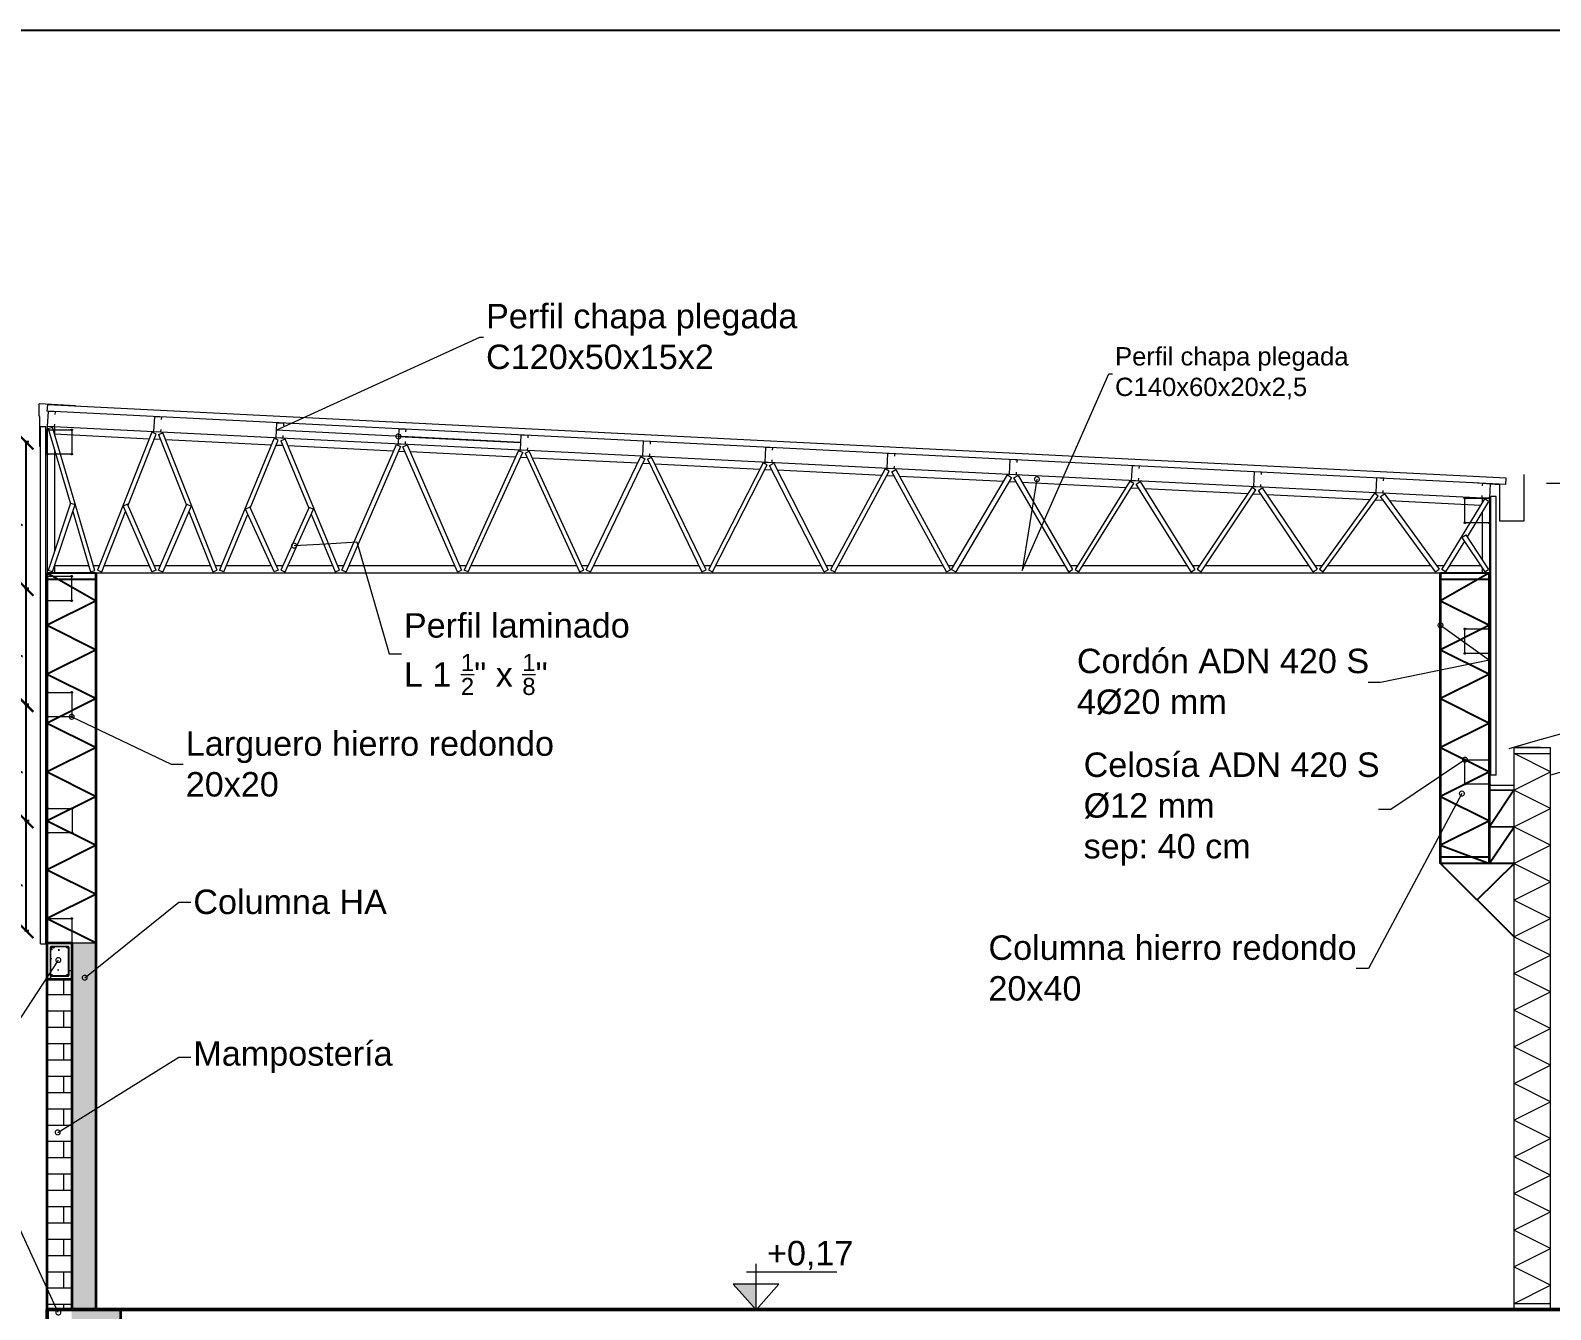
# Model space of a CAD drawing. Header units: millimetres. Extents: x 265 to 853, y -178 to 32.
# Drawn here: x 822.53 to 834.97, y -101.26 to -90.79 of the extents above; entities that cross this region are included whole.
import ezdxf
from ezdxf import colors
from ezdxf.entities.mleader import LeaderData, LeaderLine
from ezdxf.math import Vec2, Vec3

# ---------------------------------------------------------------- set-up
doc = ezdxf.new("R2010")
doc.units = ezdxf.units.MM
doc.header["$LTSCALE"] = 0.1
doc.header["$MEASUREMENT"] = 0
doc.header["$PDMODE"] = 3
doc.header["$PDSIZE"] = 0.1
doc.linetypes.add('ACAD_ISO10W100', pattern=[18, 12, -3, 0, -3])
doc.linetypes.add('CONTINUA', pattern=[200, 100, 100])
doc.layers.get('DEFPOINTS').update_dxf_attribs({"color": 1})
for name, color, linetype, lineweight in [('00_ARQ_VISTA ATRAS', 5, 'CONTINUA', 20), ('00_CANALETA', 2, 'Continuous', 13), ('00_EST_ANGULARES', 4, 'CONTINUA', 20), ('00_EST_COL_DIAG', 1, 'Continuous', 25), ('00_EST_Columna', 3, 'Continuous', 35), ('00_EST_Correa', 3, 'ACAD_ISO10W100', 20), ('00_EST_Cotas', 6, 'Continuous', 9), ('00_EST_Cubierta', 2, 'Continuous', 9), ('00_EST_FUNDACION', 2, 'Continuous', 35), ('00_EST_HASH', 2, 'Continuous', 5), ('00_EST_Piso', 7, 'Continuous', 50), ('00_EST_TEXTO', 6, 'Continuous', 9), ('00_EST_Viga', 5, 'Continuous', 20), ('00_EST_Viga_Montante', 5, 'Continuous', 20)]:
    doc.layers.add(name, color=color, linetype=linetype, lineweight=lineweight)
doc.layers.add('00_EST_ARMADURA', color=1, linetype='Continuous', lineweight=13, true_color=0xff0000)
doc.layers.add('00_EST_EXISTENTE', color=8, linetype='Continuous', lineweight=20, transparency=0.5)
doc.layers.add('00_EST_NoImprimir', color=1, linetype='Continuous', plot=False)
doc.styles.add('1 en 100', font='romans.shx', dxfattribs={"height": 0.17})
doc.styles.add('Arial20', font='arial.ttf', dxfattribs={"height": 0.2})
doc.dimstyles.new('Cota 1-100-Andres', dxfattribs={"dimtxt": 0.2, "dimasz": 0.12, "dimexe": 0.012, "dimexo": 0.15, "dimgap": 0.025, "dimtad": 1, "dimzin": 0, "dimtxsty": 'Arial20', "dimblk1": 'ARCHTICK', "dimblk2": 'ARCHTICK', "dimsah": 1, "dimcen": 0.09, "dimclrd": 256, "dimclre": 256, "dimclrt": 256, "dimazin": 0, "dimtfac": 1, "dimtofl": 0, "dimtmove": 0, "dimatfit": 3, "dimldrblk": 'ARCHTICK', "dimfxl": 1, "dimtolj": 1, "dimtzin": 0, "dimarcsym": 0})

# ---------------------------------------------------------------- blocks, each defined once
blk = doc.blocks.new('_DotSmall')
at = {"color": 0, "linetype": 'ByBlock', "const_width": 0.5}
blk.add_lwpolyline([(-0.0625, 0, 1), (0.0625, 0, 1)], format="xyb", close=True, dxfattribs=at)
blk = doc.blocks.new('cotaNivel')
at = {"layer": '00_EST_Cotas', "transparency": 33554687}
h = blk.add_hatch(color=256, dxfattribs=at)
h.dxf.hatch_style = 1
h.paths.add_polyline_path([(328.514, -103.488), (328.327, -103.488), (328.514, -103.697)])
at = {"layer": '00_EST_Cotas'}
for p, q in [((328.514, -103.697), (328.514, -103.322)), ((328.435, -103.386), (329.174, -103.386))]:
    blk.add_line(p, q, dxfattribs=at)
blk.add_lwpolyline([(328.514, -103.697), (328.701, -103.488), (328.327, -103.488)], close=True, dxfattribs=at)
blk = doc.blocks.new('_ARCHTICK')
at = {"color": 0, "linetype": 'ByBlock', "const_width": 0.15}
blk.add_lwpolyline([(-0.5, -0.5), (0.5, 0.5)], dxfattribs=at)
blk = doc.blocks.new('*D202')
at = {"layer": '00_EST_Cotas', "lineweight": -2, "transparency": 16777216}
for p, q in [((822.518, -97.255), (822.48, -97.255)), ((822.492, -98.156), (822.492, -97.255)), ((822.516, -98.156), (822.48, -98.156))]:
    blk.add_line(p, q, dxfattribs=at)
at = {"layer": 'DEFPOINTS', "color": 0, "transparency": 16777216}
for p in [(822.492, -97.255), (822.668, -97.255), (822.666, -98.156)]:
    blk.add_point(p, dxfattribs=at)
at = {"layer": '00_EST_Cotas', "lineweight": -2, "transparency": 16777216, "xscale": 0.12, "yscale": 0.12, "zscale": 0.12}
for p, rotation in [((822.492, -97.255), 90), ((822.492, -98.156), 270)]:
    blk.add_blockref('_ARCHTICK', p, dxfattribs=dict(at, rotation=rotation))
at = {"layer": '00_EST_Cotas', "transparency": 16777216, "insert": (822.347, -97.706), "char_height": 0.2, "attachment_point": 5, "rotation": 90, "style": 'Arial20'}
blk.add_mtext('\\A1;0,90', dxfattribs=at)
blk = doc.blocks.new('*D203')
at = {"layer": '00_EST_Cotas', "lineweight": -2, "transparency": 16777216}
for p, q in [((822.516, -96.305), (822.48, -96.305)), ((822.492, -97.255), (822.492, -96.305)), ((822.518, -97.255), (822.48, -97.255))]:
    blk.add_line(p, q, dxfattribs=at)
at = {"layer": 'DEFPOINTS', "color": 0, "transparency": 16777216}
for p in [(822.492, -96.305), (822.666, -96.305), (822.668, -97.255)]:
    blk.add_point(p, dxfattribs=at)
at = {"layer": '00_EST_Cotas', "lineweight": -2, "transparency": 16777216, "xscale": 0.12, "yscale": 0.12, "zscale": 0.12}
for p, rotation in [((822.492, -96.305), 90), ((822.492, -97.255), 270)]:
    blk.add_blockref('_ARCHTICK', p, dxfattribs=dict(at, rotation=rotation))
at = {"layer": '00_EST_Cotas', "transparency": 16777216, "insert": (822.347, -96.78), "char_height": 0.2, "attachment_point": 5, "rotation": 90, "style": 'Arial20'}
blk.add_mtext('\\A1;0,95', dxfattribs=at)
blk = doc.blocks.new('*D204')
at = {"layer": '00_EST_Cotas', "lineweight": -2, "transparency": 16777216}
for p, q in [((822.515, -95.355), (822.48, -95.355)), ((822.492, -96.305), (822.492, -95.355)), ((822.516, -96.305), (822.48, -96.305))]:
    blk.add_line(p, q, dxfattribs=at)
at = {"layer": 'DEFPOINTS', "color": 0, "transparency": 16777216}
for p in [(822.492, -95.355), (822.665, -95.355), (822.666, -96.305)]:
    blk.add_point(p, dxfattribs=at)
at = {"layer": '00_EST_Cotas', "lineweight": -2, "transparency": 16777216, "xscale": 0.12, "yscale": 0.12, "zscale": 0.12}
for p, rotation in [((822.492, -95.355), 90), ((822.492, -96.305), 270)]:
    blk.add_blockref('_ARCHTICK', p, dxfattribs=dict(at, rotation=rotation))
at = {"layer": '00_EST_Cotas', "transparency": 16777216, "insert": (822.347, -95.83), "char_height": 0.2, "attachment_point": 5, "rotation": 90, "style": 'Arial20'}
blk.add_mtext('\\A1;0,95', dxfattribs=at)
blk = doc.blocks.new('*D205')
at = {"layer": '00_EST_Cotas', "lineweight": -2, "transparency": 16777216}
for p, q in [((822.516, -94.156), (822.48, -94.156)), ((822.492, -95.355), (822.492, -94.156)), ((822.515, -95.355), (822.48, -95.355))]:
    blk.add_line(p, q, dxfattribs=at)
at = {"layer": 'DEFPOINTS', "color": 0, "transparency": 16777216}
for p in [(822.492, -94.156), (822.666, -94.156), (822.665, -95.355)]:
    blk.add_point(p, dxfattribs=at)
at = {"layer": '00_EST_Cotas', "lineweight": -2, "transparency": 16777216, "xscale": 0.12, "yscale": 0.12, "zscale": 0.12}
for p, rotation in [((822.492, -94.156), 90), ((822.492, -95.355), 270)]:
    blk.add_blockref('_ARCHTICK', p, dxfattribs=dict(at, rotation=rotation))
at = {"layer": '00_EST_Cotas', "transparency": 16777216, "insert": (822.347, -94.756), "char_height": 0.2, "attachment_point": 5, "rotation": 90, "style": 'Arial20'}
blk.add_mtext('\\A1;1,20', dxfattribs=at)

msp = doc.modelspace()

# ---------------------------------------------------------------- hatches: boundary and pattern name
at = {"layer": '00_EST_HASH', "true_color": 0x9b9897, "transparency": 33554559}
h = msp.add_hatch(dxfattribs=at)
h.set_pattern_fill('AR-CONC', color=253, scale=0.05)
h.set_pattern_definition([(50, (0, 0), (0.35863009, -0.03137607), [0.0375, -0.4125]), (355, (0, 0), (-0.06937567, 0.37609607), [0.03, -0.33]), (100.451444, (0.0299, -0.0026), (0.28925442, 0.34472), [0.0318701, -0.35057106]), (46.1842, (0, 0.1), (0.53362067, -0.08275964), [0.05625, -0.61875]), (96.635635, (0.04447, 0.0931), (0.46733097, 0.4870593), [0.04780517, -0.52585688]), (351.184164, (0, 0.1), (0.46733097, 0.4870593), [0.045, -0.495]), (21, (0.05, 0.075), (0.29845353, -0.20130945), [0.0375, -0.4125]), (326, (0.05, 0.075), (0.12165767, 0.36257502), [0.03, -0.33]), (71.451445, (0.07487, 0.05822), (0.42011119, 0.16126558), [0.0318701, -0.35057106]), (37.5, (0, 0), (0.006079928, 0.166446927), [0, -0.326, 0, -0.335, 0, -0.33125]), (7.5, (0, 0), (0.13153477, 0.197205856), [0, -0.191, 0, -0.3185, 0, -0.12625]), (327.5, (-0.1115, 0), (0.266911218, -0.011277436), [0, -0.125, 0, -0.39, 0, -0.5175]), (317.5, (-0.1615, 0), (0.291593085, 0.05005249), [0, -0.1625, 0, -0.259, 0, -0.3675])])
h.paths.add_polyline_path([(822.747, -98.393, -1), (822.742, -98.401), (822.666, -98.517), (822.666, -98.556), (822.866, -98.556), (822.866, -98.262, -0.414214), (822.86, -98.256), (822.672, -98.256, -0.414214), (822.666, -98.262), (822.666, -98.517), (822.742, -98.401, -1)])
at = {"layer": '00_EST_HASH', "true_color": 0x9b9897, "transparency": 33554508}
h = msp.add_hatch(color=253, dxfattribs=at)
h.dxf.hatch_style = 1
h.paths.add_polyline_path([(823.066, -98.256), (822.872, -98.256, -0.414214), (822.866, -98.262), (822.866, -98.556), (822.866, -101.256), (823.066, -101.256)])
at = {"layer": '00_EST_HASH', "true_color": 0x9b9897, "transparency": 33554687}
h = msp.add_hatch(dxfattribs=at)
h.set_pattern_fill('AR-BRSTD', color=253, scale=0.05)
h.paths.add_polyline_path([(822.866, -98.556), (822.666, -98.556), (822.666, -101.256), (822.866, -101.256)])
at = {"layer": '00_EST_HASH', "true_color": 0x9b9897, "transparency": 33554508}
h = msp.add_hatch(color=253, dxfattribs=at)
h.dxf.hatch_style = 1
h.paths.add_polyline_path([(823.266, -101.256), (822.866, -101.256), (822.866, -101.556), (822.851, -101.556), (822.849, -101.56), (822.847, -101.566), (822.847, -101.581), (822.846, -101.589), (822.849, -101.602), (822.854, -101.607), (822.856, -101.619), (822.856, -101.627), (822.855, -101.641), (822.855, -101.646), (822.856, -101.659), (822.856, -101.671), (822.852, -101.675), (822.851, -101.677), (822.85, -101.68), (822.849, -101.685), (822.848, -101.691), (822.851, -101.698), (822.851, -101.704), (822.851, -101.713), (822.856, -101.73), (822.858, -101.735), (822.856, -101.744), (822.856, -101.749), (822.855, -101.75), (822.853, -101.753), (822.851, -101.758), (822.849, -101.768), (822.846, -101.782), (822.848, -101.794), (822.848, -101.797), (822.85, -101.804), (822.851, -101.808), (822.852, -101.816), (822.853, -101.82), (822.853, -101.826), (822.851, -101.831), (822.85, -101.836), (822.854, -101.847), (822.851, -101.861), (822.851, -101.865), (822.85, -101.871), (822.853, -101.878), (822.854, -101.879), (822.849, -101.883), (822.85, -101.89), (822.851, -101.897), (822.852, -101.9), (822.853, -101.906), (822.851, -101.917), (822.85, -101.919), (822.849, -101.922), (822.852, -101.928), (822.854, -101.941), (822.848, -101.947), (822.849, -101.954), (822.848, -101.97), (822.848, -101.976), (822.847, -101.98), (822.846, -101.983), (822.845, -101.987), (822.846, -101.992), (822.853, -102.006), (822.854, -102.008), (822.856, -102.017), (822.859, -102.028), (822.862, -102.038), (822.861, -102.047), (822.863, -102.069), (822.862, -102.083), (822.862, -102.088), (822.858, -102.109), (822.857, -102.129), (822.852, -102.145), (822.854, -102.152), (822.852, -102.163), (822.843, -102.192), (822.843, -102.199), (822.85, -102.217), (822.848, -102.227), (822.846, -102.232), (822.846, -102.239), (822.848, -102.251), (822.851, -102.272), (822.86, -102.298), (822.858, -102.306), (822.851, -102.315), (822.847, -102.324), (822.846, -102.356), (822.844, -102.369), (822.85, -102.381), (822.85, -102.395), (822.848, -102.416), (822.86, -102.431), (822.859, -102.447), (822.855, -102.482), (822.855, -102.487), (822.854, -102.522), (822.859, -102.56), (822.852, -102.576), (822.851, -102.587), (822.848, -102.631), (822.849, -102.634), (822.853, -102.648), (822.854, -102.665), (822.858, -102.693), (822.852, -102.71), (822.847, -102.722), (822.846, -102.739), (822.84, -102.756), (823.266, -102.756)])

# ---------------------------------------------------------------- linework, layer by layer
at = {"layer": '00_ARQ_VISTA ATRAS'}
msp.add_line((822.866, -98.256), (823.066, -98.256), dxfattribs=at)
at = {"layer": '00_CANALETA'}
for points in [[(834.334, -94.488), (834.55, -94.503), (834.55, -94.802), (834.75, -94.802), (834.75, -94.423), (834.75, -94.423)], [(834.882, -96.654), (834.666, -96.656), (834.666, -96.968), (834.471, -96.968), (834.471, -96.589), (834.471, -96.589)]]:
    msp.add_lwpolyline(points, dxfattribs=at)
at = {"layer": '00_EST_ANGULARES'}
for p, q in [((822.673, -94.047), (822.709, -94.035)), ((823.056, -95.208), (822.709, -94.035)), ((822.673, -94.047), (822.855, -94.662)), ((823.521, -94.076), (823.076, -95.205)), ((823.327, -94.674), (823.556, -94.091)), ((823.556, -94.091), (823.521, -94.076)), ((823.577, -94.096), (823.612, -94.081)), ((823.577, -94.096), (823.805, -94.674)), ((824.056, -95.205), (823.612, -94.081)), ((824.522, -94.126), (824.076, -95.205)), ((824.327, -94.698), (824.556, -94.142)), ((824.556, -94.142), (824.522, -94.126)), ((824.576, -94.146), (824.611, -94.13)), ((824.576, -94.146), (824.805, -94.699)), ((825.056, -95.205), (824.611, -94.13)), ((825.076, -95.204), (825.522, -94.176)), ((825.556, -94.192), (825.111, -95.22)), ((825.522, -94.176), (825.556, -94.192)), ((825.576, -94.197), (825.611, -94.18)), ((826.022, -95.22), (825.576, -94.197)), ((825.611, -94.18), (826.056, -95.204)), ((826.522, -94.226), (826.076, -95.204)), ((826.11, -95.22), (826.556, -94.243)), ((826.522, -94.226), (826.556, -94.243)), ((826.576, -94.247), (826.61, -94.23)), ((826.576, -94.247), (827.022, -95.22)), ((827.056, -95.204), (826.61, -94.23)), ((827.076, -95.203), (827.523, -94.276)), ((827.523, -94.276), (827.556, -94.294)), ((827.576, -94.298), (827.61, -94.28)), ((828.056, -95.203), (827.61, -94.28)), ((827.556, -94.294), (827.11, -95.22)), ((827.576, -94.298), (828.023, -95.22)), ((828.523, -94.326), (828.076, -95.202)), ((828.11, -95.22), (828.556, -94.344)), ((828.556, -94.344), (828.523, -94.326)), ((828.576, -94.349), (828.61, -94.33)), ((829.023, -95.22), (828.576, -94.349)), ((828.61, -94.33), (829.056, -95.202)), ((829.523, -94.376), (829.076, -95.201)), ((829.109, -95.22), (829.556, -94.395)), ((829.556, -94.395), (829.523, -94.376)), ((829.576, -94.4), (829.609, -94.38)), ((830.023, -95.22), (829.576, -94.4)), ((829.609, -94.38), (830.056, -95.201)), ((830.066, -95.2), (830.524, -94.426)), ((830.556, -94.446), (830.099, -95.22)), ((830.524, -94.426), (830.556, -94.446)), ((830.576, -94.45), (830.609, -94.43)), ((831.024, -95.22), (830.576, -94.45)), ((830.609, -94.43), (831.056, -95.2)), ((831.525, -94.476), (831.076, -95.199)), ((831.108, -95.22), (831.556, -94.497)), ((831.556, -94.497), (831.525, -94.476)), ((831.576, -94.501), (831.608, -94.48)), ((832.025, -95.22), (831.576, -94.501)), ((831.608, -94.48), (832.056, -95.199)), ((832.525, -94.526), (832.076, -95.198)), ((832.525, -94.526), (832.556, -94.548)), ((832.576, -94.552), (832.607, -94.53)), ((832.607, -94.53), (833.056, -95.198)), ((822.856, -94.657), (822.673, -95.208)), ((822.856, -94.657), (822.893, -94.669)), ((832.107, -95.22), (832.556, -94.548)), ((833.025, -95.22), (832.576, -94.552)), ((833.526, -94.576), (833.076, -95.197)), ((833.107, -95.22), (833.556, -94.599)), ((833.556, -94.599), (833.526, -94.576)), ((833.576, -94.603), (833.607, -94.58)), ((834.026, -95.22), (833.576, -94.603)), ((833.607, -94.58), (834.056, -95.197)), ((834.076, -95.2), (834.428, -94.621)), ((834.46, -94.642), (834.284, -94.931)), ((834.46, -94.642), (834.428, -94.621)), ((822.709, -95.22), (822.893, -94.669)), ((822.874, -94.726), (823.02, -95.22)), ((823.111, -95.22), (823.307, -94.724)), ((823.323, -94.666), (823.288, -94.681)), ((823.288, -94.681), (823.522, -95.22)), ((823.556, -95.205), (823.323, -94.666)), ((823.576, -95.205), (823.809, -94.666)), ((823.844, -94.681), (823.611, -95.22)), ((823.809, -94.666), (823.844, -94.681)), ((823.825, -94.725), (824.021, -95.22)), ((824.111, -95.22), (824.307, -94.746)), ((824.323, -94.69), (824.288, -94.705)), ((824.522, -95.22), (824.288, -94.705)), ((824.323, -94.69), (824.556, -95.205)), ((824.809, -94.69), (824.576, -95.205)), ((824.611, -95.22), (824.844, -94.705)), ((824.809, -94.69), (824.844, -94.705)), ((824.825, -94.747), (825.022, -95.22)), ((834.262, -94.967), (834.108, -95.22)), ((834.242, -94.937), (834.274, -94.917)), ((834.242, -94.937), (834.428, -95.22)), ((834.274, -94.917), (834.46, -95.2)), ((822.709, -95.22), (822.673, -95.208)), ((823.02, -95.22), (823.056, -95.208)), ((823.076, -95.205), (823.111, -95.22)), ((823.556, -95.205), (823.521, -95.22)), ((823.576, -95.205), (823.611, -95.22)), ((824.021, -95.22), (824.056, -95.205)), ((824.111, -95.22), (824.076, -95.205)), ((824.556, -95.205), (824.522, -95.22)), ((824.576, -95.205), (824.611, -95.22)), ((825.022, -95.22), (825.056, -95.205)), ((825.076, -95.204), (825.111, -95.22)), ((826.022, -95.22), (826.056, -95.204)), ((826.11, -95.22), (826.076, -95.204)), ((827.022, -95.22), (827.056, -95.204)), ((827.076, -95.203), (827.11, -95.22)), ((828.023, -95.22), (828.056, -95.203)), ((828.076, -95.202), (828.11, -95.22)), ((829.023, -95.22), (829.056, -95.202)), ((829.076, -95.201), (829.109, -95.22)), ((830.023, -95.22), (830.056, -95.201)), ((830.066, -95.2), (830.099, -95.22)), ((831.024, -95.22), (831.056, -95.2)), ((831.076, -95.199), (831.108, -95.22)), ((832.025, -95.22), (832.056, -95.199)), ((832.076, -95.198), (832.107, -95.22)), ((833.025, -95.22), (833.056, -95.198)), ((833.076, -95.197), (833.107, -95.22)), ((834.026, -95.22), (834.056, -95.197)), ((834.108, -95.22), (834.076, -95.2)), ((834.428, -95.22), (834.46, -95.2))]:
    msp.add_line(p, q, dxfattribs=at)
at = {"layer": '00_EST_ARMADURA'}
for p, q in [((822.597, -93.849), (822.597, -93.938)), ((822.897, -93.86), (822.601, -93.845)), ((822.598, -93.941), (822.602, -93.945)), ((822.603, -93.948), (822.603, -94.193)), ((822.707, -98.31, 0.305), (822.696, -98.292, 0.305)), ((822.696, -98.302, 0.305), (822.702, -98.312, 0.305)), ((822.72, -98.297, 0.305), (822.702, -98.286, 0.305)), ((822.702, -98.312, 0.305), (822.707, -98.31, 0.305)), ((822.703, -98.281, 0.305), (822.722, -98.292, 0.305)), ((822.722, -98.292, 0.305), (822.72, -98.297, 0.305))]:
    msp.add_line(p, q, dxfattribs=at)
for points in [[(822.691, -98.399), (822.691, -98.29, -0.414214), (822.7, -98.281), (822.789, -98.281)], [(822.696, -98.399), (822.696, -98.29, -0.414214), (822.7, -98.286), (822.702, -98.286)], [(822.731, -98.286), (822.833, -98.286, -0.414214), (822.836, -98.29), (822.836, -98.474)], [(822.789, -98.281), (822.833, -98.281, -0.414214), (822.841, -98.29), (822.841, -98.399)], [(822.731, -98.531), (822.7, -98.531, -0.414214), (822.691, -98.523), (822.691, -98.399)], [(822.731, -98.526), (822.7, -98.526, -0.414214), (822.696, -98.523), (822.696, -98.399)], [(822.841, -98.399), (822.841, -98.523, -0.414214), (822.833, -98.531), (822.731, -98.531)], [(822.836, -98.474), (822.836, -98.523, -0.414214), (822.833, -98.526), (822.731, -98.526)]]:
    msp.add_lwpolyline(points, format="xyb", dxfattribs=at)
msp.add_lwpolyline([(822.712, -98.286), (822.731, -98.286)], dxfattribs=at)
for centre in [(822.702, -98.292), (822.83, -98.292), (822.702, -98.519), (822.83, -98.519)]:
    msp.add_circle(centre, 0.00623, dxfattribs=at)
for centre, start, end in [((822.601, -93.849), 87.121, 180), ((822.601, -93.938), 180, 223.0582), ((822.599, -93.948), 360, 43.0582)]:
    msp.add_arc(centre, 0.004, start, end, dxfattribs=at)
at = {"layer": '00_EST_COL_DIAG'}
for p, q in [((822.666, -95.227), (823.066, -95.227)), ((822.666, -95.278), (823.066, -95.278)), ((834.066, -95.227), (834.466, -95.227)), ((834.066, -95.278), (834.466, -95.278)), ((834.672, -97.008), (834.466, -97.006)), ((834.666, -97.006), (834.466, -97.306)), ((834.67, -97.308), (834.466, -97.306)), ((834.67, -97.308), (834.466, -97.606)), ((834.466, -97.555), (834.066, -97.555)), ((834.668, -98.205), (834.066, -97.606)), ((834.668, -97.606), (834.066, -97.606)), ((834.466, -97.606), (834.066, -97.606)), ((834.367, -97.904), (834.668, -97.606)), ((834.666, -97.606), (834.466, -97.606))]:
    msp.add_line(p, q, dxfattribs=at)
for points in [[(822.666, -95.227), (823.066, -95.456), (822.666, -95.656), (823.066, -95.856), (822.666, -96.056), (823.066, -96.256), (822.666, -96.456), (823.066, -96.656), (822.666, -96.856), (823.066, -97.056), (822.666, -97.256), (823.066, -97.456), (822.666, -97.656), (823.066, -97.856), (822.666, -98.056), (823.066, -98.256)], [(834.466, -95.227), (834.066, -95.456), (834.466, -95.656), (834.066, -95.856), (834.466, -96.056), (834.066, -96.256), (834.466, -96.456), (834.066, -96.656), (834.466, -96.856), (834.066, -97.056), (834.466, -97.256), (834.066, -97.456), (834.466, -97.606)]]:
    msp.add_lwpolyline(points, dxfattribs=at)
at = {"layer": '00_EST_Columna'}
for p, q in [((822.666, -101.256), (822.666, -95.227)), ((823.066, -101.256), (823.066, -95.227)), ((834.066, -97.606), (834.066, -95.227)), ((834.466, -97.606), (834.466, -95.227)), ((822.866, -98.556), (822.866, -101.256)), ((822.666, -101.256), (823.066, -101.256))]:
    msp.add_line(p, q, dxfattribs=at)
msp.add_lwpolyline([(822.666, -98.256), (822.866, -98.256), (822.866, -98.556), (822.666, -98.556)], close=True, dxfattribs=at)
at = {"layer": '00_EST_Correa'}
for points in [[(822.731, -93.93), (822.732, -93.91), (822.672, -93.907), (822.666, -94.027), (822.726, -94.03), (822.727, -94.01)], [(823.601, -93.973), (823.602, -93.953), (823.542, -93.951), (823.536, -94.07), (823.596, -94.073), (823.597, -94.053)], [(824.601, -94.023), (824.602, -94.003), (824.542, -94.001), (824.536, -94.12), (824.596, -94.123), (824.597, -94.103)], [(825.601, -94.073), (825.602, -94.053), (825.542, -94.051), (825.536, -94.17), (825.596, -94.173), (825.597, -94.153)], [(826.601, -94.123), (826.602, -94.103), (826.542, -94.101), (826.536, -94.22), (826.596, -94.223), (826.597, -94.203)], [(827.601, -94.173), (827.602, -94.153), (827.542, -94.15), (827.536, -94.27), (827.596, -94.273), (827.597, -94.253)], [(828.601, -94.223), (828.602, -94.203), (828.542, -94.2), (828.536, -94.32), (828.596, -94.323), (828.597, -94.303)], [(829.601, -94.273), (829.602, -94.253), (829.542, -94.25), (829.536, -94.37), (829.596, -94.373), (829.597, -94.353)], [(830.601, -94.323), (830.602, -94.303), (830.542, -94.3), (830.536, -94.42), (830.596, -94.423), (830.597, -94.403)], [(831.601, -94.373), (831.602, -94.353), (831.542, -94.35), (831.536, -94.47), (831.596, -94.473), (831.597, -94.453)], [(832.601, -94.423), (832.602, -94.403), (832.542, -94.4), (832.536, -94.52), (832.596, -94.523), (832.597, -94.503)], [(833.601, -94.473), (833.602, -94.453), (833.542, -94.45), (833.536, -94.57), (833.596, -94.573), (833.597, -94.553)], [(834.411, -94.514), (834.412, -94.494), (834.472, -94.497), (834.466, -94.617), (834.406, -94.614), (834.407, -94.594)]]:
    msp.add_lwpolyline(points, dxfattribs=at)
at = {"layer": '00_EST_Correa', "linetype": 'CONTINUA'}
for points in [[(822.666, -94.056), (822.866, -94.056), (822.866, -94.256), (822.666, -94.256)], [(834.266, -94.617), (834.466, -94.617), (834.466, -94.817), (834.266, -94.817)], [(822.665, -95.255), (822.865, -95.255), (822.865, -95.455), (822.665, -95.455)], [(834.266, -95.686), (834.466, -95.686), (834.466, -95.886), (834.266, -95.886)], [(822.666, -96.205), (822.866, -96.205), (822.866, -96.405), (822.666, -96.405)], [(834.266, -96.756), (834.466, -96.756), (834.466, -96.956), (834.266, -96.956)], [(822.668, -97.155), (822.868, -97.155), (822.868, -97.355), (822.668, -97.355)], [(822.666, -98.056), (822.866, -98.056), (822.866, -98.256), (822.666, -98.256)]]:
    msp.add_lwpolyline(points, close=True, dxfattribs=at)
at = {"layer": '00_EST_Correa'}
for centre in [(822.666, -94.056), (822.866, -94.056), (822.666, -94.256), (822.866, -94.256), (834.266, -94.617), (834.466, -94.617), (834.266, -94.817), (834.466, -94.817), (822.665, -95.255), (822.865, -95.255), (822.665, -95.455), (822.865, -95.455), (834.266, -95.686), (834.466, -95.686), (834.266, -95.886), (834.466, -95.886), (822.666, -96.205), (822.866, -96.205), (822.666, -96.405), (822.866, -96.405), (834.266, -96.756), (834.466, -96.756), (834.266, -96.956), (834.466, -96.956), (822.668, -97.155), (822.868, -97.155), (822.668, -97.355), (822.868, -97.355), (822.666, -98.056), (822.866, -98.056), (822.666, -98.256), (822.866, -98.256)]:
    msp.add_circle(centre, 0.006, dxfattribs=at)
at = {"layer": '00_EST_Cotas'}
msp.add_line((834.933, -94.494), (835.415, -94.494), dxfattribs=at)
at = {"layer": '00_EST_Cubierta'}
for p, q in [((822.666, -93.903), (822.669, -93.853)), ((834.601, -94.503), (822.666, -93.903)), ((834.604, -94.453), (822.669, -93.853)), ((822.61, -98.262), (822.61, -94.029)), ((822.61, -94.029), (822.655, -94.029)), ((822.655, -98.262), (822.655, -94.029)), ((834.601, -94.503), (834.604, -94.453)), ((834.523, -94.603), (834.478, -94.603)), ((834.478, -96.882), (834.478, -94.603)), ((834.523, -96.882), (834.523, -94.603)), ((834.523, -96.882), (834.478, -96.882)), ((822.61, -98.262), (822.655, -98.262))]:
    msp.add_line(p, q, dxfattribs=at)
at = {"layer": '00_EST_EXISTENTE'}
for p, q in [((834.666, -96.656), (834.965, -96.656)), ((834.666, -96.656), (834.666, -101.256)), ((834.666, -96.706), (834.965, -96.706)), ((834.966, -101.256), (834.966, -96.656)), ((834.666, -101.206), (834.965, -101.206)), ((834.668, -101.256), (834.966, -101.256))]:
    msp.add_line(p, q, dxfattribs=at)
msp.add_lwpolyline([(834.668, -101.206), (834.965, -101.056), (834.666, -100.906), (834.965, -100.756), (834.666, -100.606), (834.965, -100.456), (834.666, -100.306), (834.965, -100.156), (834.668, -100.006), (834.965, -99.856), (834.666, -99.706), (834.965, -99.556), (834.668, -99.406), (834.965, -99.256), (834.666, -99.106), (834.965, -98.956), (834.666, -98.806), (834.965, -98.656), (834.666, -98.506), (834.965, -98.356), (834.666, -98.206), (834.965, -98.056), (834.666, -97.906), (834.965, -97.756), (834.666, -97.606), (834.965, -97.456), (834.666, -97.306), (834.965, -97.156), (834.666, -97.006), (834.966, -96.856), (834.668, -96.706)], dxfattribs=at)
for radius, start, end in [(25, 73.7398, 106.3551), (24.7, 74.261, 105.739)]:
    msp.add_arc((841.666, -120.656), radius, start, end, dxfattribs=at)
at = {"layer": '00_EST_FUNDACION'}
msp.add_lwpolyline([(822.666, -101.256), (823.266, -101.256), (823.266, -102.756), (822.666, -102.756)], close=True, dxfattribs=at)
at = {"layer": '00_EST_NoImprimir'}
msp.add_lwpolyline([(815.854, -106.675), (853.259, -106.675), (853.259, -90.788), (815.854, -90.788)], close=True, dxfattribs=at)
at = {"layer": '00_EST_Piso'}
for q in [(822.666, -101.426), (848.666, -101.256)]:
    msp.add_line((822.666, -101.256), q, dxfattribs=at)
at = {"layer": '00_EST_Viga'}
for p, q in [((822.666, -94.027), (834.466, -94.617)), ((822.726, -94.09), (823.501, -94.129)), ((823.541, -94.131), (823.591, -94.133)), ((823.633, -94.135), (824.5, -94.179)), ((824.54, -94.181), (824.592, -94.183)), ((824.634, -94.185), (825.499, -94.229)), ((825.54, -94.231), (825.592, -94.233)), ((825.635, -94.235), (826.498, -94.278)), ((826.539, -94.281), (826.593, -94.283)), ((826.636, -94.285), (827.497, -94.328)), ((827.539, -94.33), (827.593, -94.333)), ((827.637, -94.335), (828.496, -94.378)), ((828.538, -94.38), (828.594, -94.383)), ((828.638, -94.385), (829.495, -94.428)), ((829.537, -94.43), (829.595, -94.433)), ((829.639, -94.435), (830.493, -94.478)), ((830.536, -94.48), (830.595, -94.483)), ((830.641, -94.486), (831.492, -94.528)), ((831.536, -94.53), (831.596, -94.533)), ((831.643, -94.536), (832.49, -94.578)), ((832.535, -94.58), (832.597, -94.583)), ((832.645, -94.586), (833.489, -94.628)), ((833.534, -94.63), (833.598, -94.633)), ((833.647, -94.636), (834.396, -94.673)), ((822.666, -95.227), (834.466, -95.227)), ((822.726, -95.167), (823.004, -95.167)), ((823.044, -95.167), (823.091, -95.167)), ((823.132, -95.167), (823.499, -95.167)), ((823.54, -95.167), (823.593, -95.167)), ((823.634, -95.167), (824, -95.167)), ((824.041, -95.167), (824.092, -95.167)), ((824.133, -95.167), (824.497, -95.167)), ((824.539, -95.167), (824.593, -95.167)), ((824.635, -95.167), (824.999, -95.167)), ((825.041, -95.167), (825.092, -95.167)), ((825.134, -95.167), (825.999, -95.167)), ((826.04, -95.167), (826.093, -95.167)), ((826.135, -95.167), (826.998, -95.167)), ((827.039, -95.167), (827.094, -95.167)), ((827.136, -95.167), (827.997, -95.167)), ((828.039, -95.167), (828.094, -95.167)), ((828.137, -95.167), (828.995, -95.167)), ((829.038, -95.167), (829.095, -95.167)), ((829.138, -95.167), (829.994, -95.167)), ((830.038, -95.167), (830.086, -95.167)), ((830.13, -95.167), (830.993, -95.167)), ((831.037, -95.167), (831.096, -95.167)), ((831.141, -95.167), (831.991, -95.167)), ((832.036, -95.167), (832.097, -95.167)), ((832.143, -95.167), (832.989, -95.167)), ((833.035, -95.167), (833.098, -95.167)), ((833.145, -95.167), (833.987, -95.167)), ((834.034, -95.167), (834.096, -95.167)), ((834.141, -95.167), (834.393, -95.167))]:
    msp.add_line(p, q, dxfattribs=at)
at = {"layer": '00_EST_Viga_Montante'}
for p, q in [((822.666, -94.027), (822.666, -95.227)), ((822.726, -94.03), (822.726, -94.094)), ((822.726, -94.228), (822.726, -95.047)), ((834.406, -94.617), (834.406, -94.657)), ((834.466, -94.617), (834.466, -95.227)), ((834.406, -94.73), (834.406, -95.118)), ((822.726, -95.167), (822.726, -95.227)), ((834.406, -95.187), (834.406, -95.227))]:
    msp.add_line(p, q, dxfattribs=at)

# ---------------------------------------------------------------- block references
at = {"layer": '00_EST_Cotas'}
msp.add_blockref('cotaNivel', (499.952, 2.44), dxfattribs=at)

# ---------------------------------------------------------------- texts
at = {"layer": '00_EST_Cotas', "insert": (828.555, -100.694), "char_height": 0.2, "attachment_point": 1, "style": '1 en 100'}
msp.add_mtext_dynamic_manual_height_columns('{\\fArial|b0|i0|c0|p34;+0,17}', width=1.21693, gutter_width=0.85, heights=[0], dxfattribs=at)

# ---------------------------------------------------------------- dimensions: what is measured, and where the dimension line sits
at = {"layer": '00_EST_Cotas'}
for base, p1, p2, picture, middle in [((822.492, -94.156), (822.665, -95.355), (822.666, -94.156), '*D205', (822.347, -94.756)), ((822.492, -95.355), (822.666, -96.305), (822.665, -95.355), '*D204', (822.347, -95.83)), ((822.492, -96.305), (822.668, -97.255), (822.666, -96.305), '*D203', (822.347, -96.78))]:
    dim = msp.add_linear_dim(base=base, p1=p1, p2=p2, angle=90, dimstyle='Cota 1-100-Andres', override={"dimtmove": 1}, dxfattribs=at)
    dim.commit()
    dim.dimension.update_dxf_attribs({"geometry": picture, "text_midpoint": middle})
dim = msp.add_linear_dim(base=(822.492, -97.255), p1=(822.666, -98.156), p2=(822.668, -97.255), angle=90, dimstyle='Cota 1-100-Andres', dxfattribs=at)
dim.commit()
dim.dimension.update_dxf_attribs({"geometry": '*D202', "text_midpoint": (822.347, -97.706)})

# ---------------------------------------------------------------- leaders
at = {"layer": '00_EST_TEXTO'}
ml = msp.add_multileader_mtext('Standard', dxfattribs=at)
ml.set_content('{\\fArial|b0|i0|c0|p34;\\W1;\\C256;Perfil chapa plegada\\PC120x50x15x2 }', color=2, style='Arial20')
ml.set_leader_properties(color=256, linetype='ByLayer', lineweight=-1)
ml.set_arrow_properties(name='DOTSMALL')
ml.build(insert=Vec2(0, 0))
ml.multileader.update_dxf_attribs({"text_left_attachment_type": 2, "text_right_attachment_type": 2, "dogleg_length": 0.03, "arrow_head_size": 0.08})
ctx = ml.context
ctx.base_point, ctx.char_height, ctx.arrow_head_size, ctx.landing_gap_size, ctx.plane_origin = Vec3(826.236, -93.298), 0.2, 0.08, 0.02, Vec3(825.539, -94.11)
ctx.left_attachment, ctx.right_attachment = 2, 2
notes = []
notes.append((ctx, [(0, (1, 1, 0), (826.206, -93.298), (1, 0), 0.03, [(2, [(825.539, -94.11), (826.539, -94.16), (824.539, -94.06)], 0, [])])]))
ctx.mtext.insert, ctx.mtext.flow_direction = Vec3(826.256, -93.026), 5
ml = msp.add_multileader_mtext('Standard', dxfattribs=at)
ml.set_content('{\\C256;Perfil chapa plegada\\PC140x60x20x2,5}', color=2, style='Arial20')
ml.set_leader_properties(color=256, linetype='ByLayer', lineweight=-1)
ml.set_arrow_properties(name='DOTSMALL')
ml.build(insert=Vec2(0, 0))
ml.multileader.update_dxf_attribs({"text_left_attachment_type": 2, "text_right_attachment_type": 2, "dogleg_length": 0.01, "arrow_head_size": 0.08})
ctx = ml.context
ctx.base_point, ctx.char_height, ctx.arrow_head_size, ctx.landing_gap_size, ctx.plane_origin = Vec3(831.383, -93.598), 0.15, 0.08, 0.02, Vec3(830.764, -94.461)
ctx.left_attachment, ctx.right_attachment = 2, 2
notes.append((ctx, [(0, (1, 1, 0), (831.353, -93.598), (1, 0), 0.03, [(1, [(830.764, -94.461), (830.644, -95.208)], 0, [])])]))
ctx.mtext.insert, ctx.mtext.flow_direction = Vec3(831.403, -93.38), 5
ml = msp.add_multileader_mtext('Standard', dxfattribs=at)
ml.set_content('\\A1;{\\C256;Perfil laminado\\PL 1 \\H0.7x;\\S1/2;\\H1.42857x;" x \\H0.7x;\\S1/8;\\H1.42857x;"}', color=2, style='Arial20')
ml.set_leader_properties(color=256, linetype='ByLayer', lineweight=-1)
ml.set_arrow_properties(name='DOTSMALL')
ml.build(insert=Vec2(0, 0))
ml.multileader.update_dxf_attribs({"text_left_attachment_type": 2, "text_right_attachment_type": 2, "dogleg_length": 0.1, "arrow_head_size": 0.08})
ctx = ml.context
ctx.base_point, ctx.char_height, ctx.arrow_head_size, ctx.landing_gap_size, ctx.plane_origin = Vec3(825.564, -95.891), 0.2, 0.08, 0.02, Vec3(824.685, -95.004)
ctx.left_attachment, ctx.right_attachment = 2, 2
notes.append((ctx, [(0, (1, 1, 0), (825.464, -95.891), (1, 0), 0.1, [(2, [(824.685, -95.004), (824.944, -94.99), (825.198, -94.974)], 0, [])])]))
ctx.mtext.insert, ctx.mtext.flow_direction = Vec3(825.584, -95.557), 5
ml = msp.add_multileader_mtext('Standard', dxfattribs=at)
ml.set_content('Cordón ADN 420 S\\P4%%C20 mm ', color=2, style='Arial20')
ml.set_leader_properties(color=256, linetype='ByLayer', lineweight=-1)
ml.set_arrow_properties(name='DOTSMALL')
ml.build(insert=Vec2(0, 0))
ml.multileader.update_dxf_attribs({"text_left_attachment_type": 2, "text_right_attachment_type": 2, "dogleg_length": 0.1, "arrow_head_size": 0.08})
ctx = ml.context
ctx.base_point, ctx.char_height, ctx.arrow_head_size, ctx.landing_gap_size, ctx.plane_origin = Vec3(831.071, -96.124), 0.2, 0.08, 0.02, Vec3(834.066, -95.656)
ctx.left_attachment, ctx.right_attachment = 2, 2
notes.append((ctx, [(0, (1, 1, 0), (833.574, -96.124), (-1, 0), 0.1, [(1, [(834.066, -95.656), (834.466, -95.941)], 0, [])])]))
ctx.mtext.insert, ctx.mtext.flow_direction = Vec3(831.091, -95.848), 5
ml = msp.add_multileader_mtext('Standard', dxfattribs=at)
ml.set_content('Larguero hierro redondo\\P20x20', color=2, style='Arial20')
ml.set_leader_properties(color=256, linetype='ByLayer', lineweight=-1)
ml.set_arrow_properties(name='DOTSMALL')
ml.build(insert=Vec2(0, 0))
ml.multileader.update_dxf_attribs({"text_left_attachment_type": 2, "text_right_attachment_type": 2, "dogleg_length": 0.1, "arrow_head_size": 0.08})
ctx = ml.context
ctx.base_point, ctx.char_height, ctx.arrow_head_size, ctx.landing_gap_size, ctx.plane_origin = Vec3(823.779, -96.792), 0.2, 0.08, 0.02, Vec3(827.001, -95.602)
ctx.left_attachment, ctx.right_attachment = 2, 2
notes.append((ctx, [(1, (1, 1, 0), (823.679, -96.792), (1, 0), 0.1, [(0, [(822.866, -96.405)], 0, [])])]))
ctx.mtext.insert, ctx.mtext.flow_direction = Vec3(823.799, -96.524), 5
ml = msp.add_multileader_mtext('Standard', dxfattribs=at)
ml.set_content('Celosía ADN 420 S\\P%%C12 mm\\Psep: 40 cm', color=2, style='Arial20')
ml.set_leader_properties(color=256, linetype='ByLayer', lineweight=-1)
ml.set_arrow_properties(name='DOTSMALL')
ml.build(insert=Vec2(0, 0))
ml.multileader.update_dxf_attribs({"text_left_attachment_type": 2, "text_right_attachment_type": 2, "dogleg_length": 0.1, "arrow_head_size": 0.08})
ctx = ml.context
ctx.base_point, ctx.char_height, ctx.arrow_head_size, ctx.landing_gap_size, ctx.plane_origin = Vec3(831.126, -97.164), 0.2, 0.08, 0.02, Vec3(834.266, -96.561)
ctx.left_attachment, ctx.right_attachment = 2, 2
notes.append((ctx, [(0, (1, 1, 0), (833.66, -97.164), (-1, 0), 0.1, [(0, [(834.266, -96.756)], 0, [])])]))
ctx.mtext.insert, ctx.mtext.width, ctx.mtext.flow_direction = Vec3(831.146, -96.697), 2.70286, 5
ml = msp.add_multileader_mtext('Standard', dxfattribs=at)
ml.set_content('Columna hierro redondo\\P20x40', color=2, style='Arial20')
ml.set_leader_properties(color=256, linetype='ByLayer', lineweight=-1)
ml.set_arrow_properties(name='DOTSMALL')
ml.build(insert=Vec2(0, 0))
ml.multileader.update_dxf_attribs({"text_left_attachment_type": 2, "text_right_attachment_type": 2, "dogleg_length": 0.1, "arrow_head_size": 0.08})
ctx = ml.context
ctx.base_point, ctx.char_height, ctx.arrow_head_size, ctx.landing_gap_size, ctx.plane_origin = Vec3(830.347, -98.464), 0.2, 0.08, 0.02, Vec3(834.241, -97.033)
ctx.left_attachment, ctx.right_attachment = 2, 2
notes.append((ctx, [(0, (1, 1, 0), (833.476, -98.464), (-1, 0), 0.1, [(0, [(834.241, -97.033)], 0, [])])]))
ctx.mtext.insert, ctx.mtext.flow_direction = Vec3(830.367, -98.194), 5
ml = msp.add_multileader_mtext('Standard', dxfattribs=at)
ml.set_content('Columna HA', color=2, style='Arial20')
ml.set_leader_properties(color=256, linetype='ByLayer', lineweight=-1)
ml.set_arrow_properties(name='DOTSMALL')
ml.build(insert=Vec2(0, 0))
ml.multileader.update_dxf_attribs({"text_left_attachment_type": 2, "text_right_attachment_type": 2, "dogleg_length": 0.1, "arrow_head_size": 0.08})
ctx = ml.context
ctx.base_point, ctx.char_height, ctx.arrow_head_size, ctx.landing_gap_size, ctx.plane_origin = Vec3(823.841, -97.923), 0.2, 0.08, 0.02, Vec3(827.462, -96.491)
ctx.left_attachment, ctx.right_attachment = 2, 2
notes.append((ctx, [(1, (1, 1, 0), (823.741, -97.923), (1, 0), 0.1, [(0, [(822.972, -98.54)], 0, [])])]))
ctx.mtext.insert, ctx.mtext.flow_direction = Vec3(823.861, -97.819), 5
ml = msp.add_multileader_mtext('Standard', dxfattribs=at)
ml.set_content('Viga Enc. Sup.\\P20x30', color=2, style='Arial20')
ml.set_leader_properties(color=256, linetype='ByLayer', lineweight=-1)
ml.set_arrow_properties(name='DOTSMALL')
ml.build(insert=Vec2(0, 0))
ml.multileader.update_dxf_attribs({"text_left_attachment_type": 2, "text_right_attachment_type": 2, "dogleg_length": 0.1, "arrow_head_size": 0.08})
ctx = ml.context
ctx.base_point, ctx.char_height, ctx.arrow_head_size, ctx.landing_gap_size, ctx.plane_origin = Vec3(820.367, -99.049), 0.2, 0.08, 0.02, Vec3(822.756, -97.653)
ctx.left_attachment, ctx.right_attachment = 2, 2
notes.append((ctx, [(0, (1, 1, 0), (822.33, -99.049), (-1, 0), 0.1, [(0, [(822.756, -98.396)], 0, [])])]))
ctx.mtext.insert, ctx.mtext.flow_direction = Vec3(820.387, -98.779), 5
ml = msp.add_multileader_mtext('Standard', dxfattribs=at)
ml.set_content('Mampostería', color=2, style='Arial20')
ml.set_leader_properties(color=256, linetype='ByLayer', lineweight=-1)
ml.set_arrow_properties(name='DOTSMALL')
ml.build(insert=Vec2(0, 0))
ml.multileader.update_dxf_attribs({"text_left_attachment_type": 2, "text_right_attachment_type": 2, "dogleg_length": 0.1, "arrow_head_size": 0.08})
ctx = ml.context
ctx.base_point, ctx.char_height, ctx.arrow_head_size, ctx.landing_gap_size, ctx.plane_origin = Vec3(823.841, -99.189), 0.2, 0.08, 0.02, Vec3(827.462, -97.757)
ctx.left_attachment, ctx.right_attachment = 2, 2
notes.append((ctx, [(1, (1, 1, 0), (823.741, -99.189), (1, 0), 0.1, [(0, [(822.751, -99.806)], 0, [])])]))
ctx.mtext.insert, ctx.mtext.flow_direction = Vec3(823.861, -99.06), 5
ml = msp.add_multileader_mtext('Standard', dxfattribs=at)
ml.set_content('Viga Enc. Inf.\\P20x30', color=2, style='Arial20')
ml.set_leader_properties(color=256, linetype='ByLayer', lineweight=-1)
ml.set_arrow_properties(name='DOTSMALL')
ml.build(insert=Vec2(0, 0))
ml.multileader.update_dxf_attribs({"text_left_attachment_type": 2, "text_right_attachment_type": 2, "dogleg_length": 0.1, "arrow_head_size": 0.08})
ctx = ml.context
ctx.base_point, ctx.char_height, ctx.arrow_head_size, ctx.landing_gap_size, ctx.plane_origin = Vec3(820.553, -100.352), 0.2, 0.08, 0.02, Vec3(822.756, -98.955)
ctx.left_attachment, ctx.right_attachment = 2, 2
notes.append((ctx, [(0, (1, 1, 0), (822.33, -100.352), (-1, 0), 0.1, [(0, [(822.756, -101.28)], 0, [])])]))
ctx.mtext.insert, ctx.mtext.flow_direction = Vec3(820.573, -100.081), 5
for ctx, leaders in notes:
    for number, flags, end, landing, length, lines in leaders:
        leader = LeaderData()
        leader.index, (leader.has_last_leader_line, leader.has_dogleg_vector, leader.attachment_direction) = number, flags
        leader.last_leader_point, leader.dogleg_vector, leader.dogleg_length = Vec3(end), Vec3(landing), length
        for number, points, colour, breaks in lines:
            line = LeaderLine()
            line.index, line.vertices, line.color, line.breaks = number, Vec3.list(points), colors.encode_raw_color(colour), breaks
            leader.lines.append(line)
        ctx.leaders.append(leader)

doc.saveas('drawing.dxf')
